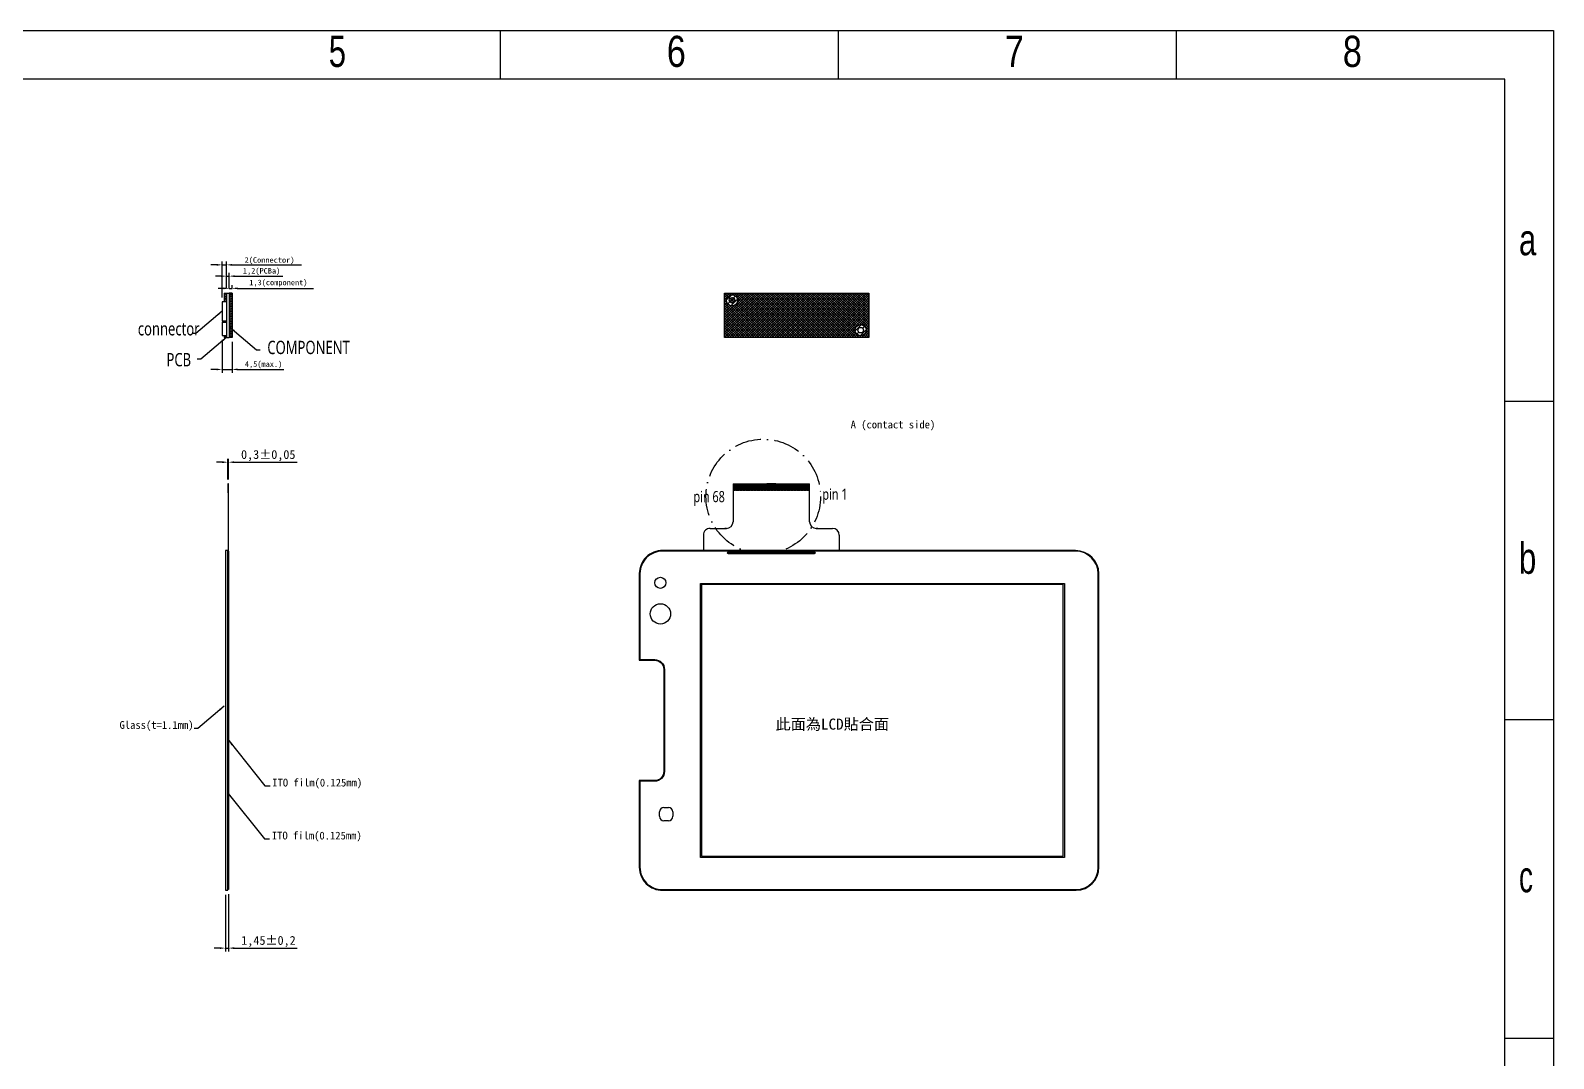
# Model space of a CAD drawing. Header units: millimetres. Extents: x 4747 to 6005, y -1475 to -549.
# Drawn here: x 5319 to 6005, y -1014 to -551 of the extents above; entities that cross this region are included whole.
import ezdxf
from ezdxf.enums import TextEntityAlignment as Align

# ---------------------------------------------------------------- set-up
doc = ezdxf.new("R2010")
doc.units = ezdxf.units.MM
doc.linetypes.add('ACAD_ISO02W100', pattern=[15, 12, -3])
doc.linetypes.add('ACAD_ISO10W100', pattern=[18, 12, -3, 0, -3])
for name, color, linetype in [('COMPONENT', 6, 'Continuous'), ('Cover lens', 7, 'Continuous'), ('FPC', 3, 'Continuous'), ('ITO film', 7, 'Continuous'), ('OCA', 2, 'Continuous'), ('pad', 2, 'Continuous'), ('PCB', 4, 'Continuous'), ('stiffiner', 30, 'Continuous'), ('TP_AA', 250, 'Continuous')]:
    doc.layers.add(name, color=color, linetype=linetype)
doc.layers.add('Outline', color=255, linetype='Continuous', lineweight=0)
doc.styles.add('SEACAD_arial_ttf', font='ARIAL.TTF', dxfattribs={"height": 0.2})
doc.styles.add('型式1', font='MSJH.TTF', dxfattribs={"width": 0.75})
doc.dimstyles.new('ISO-25', dxfattribs={"dimtxt": 2.5, "dimasz": 2.5, "dimexe": 1.5, "dimexo": 2, "dimtad": 1, "dimtxsty": 'Standard', "dimcen": 2.5, "dimclrd": 5, "dimclre": 5, "dimclrt": 5, "dimadec": 0, "dimazin": 0, "dimtfac": 1, "dimtmove": 0, "dimatfit": 3, "dimfxl": 1, "dimarcsym": 0})

# ---------------------------------------------------------------- blocks, each defined once
blk = doc.blocks.new('*D15')
at = {"color": 5, "lineweight": -2}
for p, q in [((5406.42, -940.3), (5406.42, -965.84)), ((5407.87, -940), (5407.87, -965.84)), ((5403.92, -964.34), (5401.42, -964.34)), ((5406.42, -964.34), (5407.87, -964.34)), ((5410.37, -964.34), (5438.78, -964.34))]:
    blk.add_line(p, q, dxfattribs=at)
at = {"color": 5}
for points in [[(5403.92, -963.92), (5403.92, -964.75), (5406.42, -964.34)], [(5410.37, -963.92), (5410.37, -964.75), (5407.87, -964.34)]]:
    blk.add_solid(points, dxfattribs=at)
at = {"layer": 'Defpoints', "color": 0}
for p in [(5406.42, -938.3), (5407.87, -938), (5407.87, -964.34)]:
    blk.add_point(p, dxfattribs=at)
at = {"color": 5, "insert": (5425.83, -961.38), "char_height": 4, "attachment_point": 5}
blk.add_mtext('1,45±0,2', dxfattribs=at)
blk = doc.blocks.new('*D16')
at = {"color": 5, "lineweight": -2}
for p, q in [((5404.96, -745.42), (5402.46, -745.42)), ((5407.46, -753.23), (5407.46, -743.92)), ((5407.46, -745.42), (5407.76, -745.42)), ((5407.76, -753.23), (5407.76, -743.92)), ((5410.26, -745.42), (5438.68, -745.42))]:
    blk.add_line(p, q, dxfattribs=at)
at = {"color": 5}
for points in [[(5404.96, -745), (5404.96, -745.84), (5407.46, -745.42)], [(5410.26, -745), (5410.26, -745.84), (5407.76, -745.42)]]:
    blk.add_solid(points, dxfattribs=at)
at = {"layer": 'Defpoints', "color": 0}
for p in [(5407.76, -745.42), (5407.46, -755.23), (5407.76, -755.23)]:
    blk.add_point(p, dxfattribs=at)
at = {"color": 5, "insert": (5425.72, -742.46), "char_height": 4, "attachment_point": 5}
blk.add_mtext('0,3±0,05', dxfattribs=at)
blk = doc.blocks.new('*D55')
at = {"layer": 'COMPONENT', "color": 5, "lineweight": -2}
for p, q in [((5402.43, -656.51), (5399.93, -656.51)), ((5404.93, -671.21), (5404.93, -655.01)), ((5404.93, -656.51), (5406.93, -656.51)), ((5406.93, -667.22), (5406.93, -655.01)), ((5409.43, -656.51), (5440.68, -656.51))]:
    blk.add_line(p, q, dxfattribs=at)
at = {"layer": 'COMPONENT', "color": 5}
for points in [[(5402.43, -656.1), (5402.43, -656.93), (5404.93, -656.51)], [(5409.43, -656.1), (5409.43, -656.93), (5406.93, -656.51)]]:
    blk.add_solid(points, dxfattribs=at)
at = {"layer": 'Defpoints', "color": 0}
for p in [(5406.93, -656.51), (5406.93, -669.22), (5404.93, -673.21)]:
    blk.add_point(p, dxfattribs=at)
at = {"layer": 'COMPONENT', "color": 5, "insert": (5426.3, -654.64), "char_height": 2.5, "attachment_point": 5}
blk.add_mtext('2(Connector)', dxfattribs=at)
blk = doc.blocks.new('*D56')
at = {"layer": 'COMPONENT', "color": 5, "lineweight": -2}
for p, q in [((5405.63, -667.09), (5403.13, -667.09)), ((5408.13, -667.22), (5408.13, -665.59)), ((5408.13, -667.09), (5409.43, -667.09)), ((5409.43, -667.22), (5409.43, -665.59)), ((5411.93, -667.09), (5446.1, -667.09))]:
    blk.add_line(p, q, dxfattribs=at)
at = {"layer": 'COMPONENT', "color": 5}
for points in [[(5405.63, -666.68), (5405.63, -667.51), (5408.13, -667.09)], [(5411.93, -666.68), (5411.93, -667.51), (5409.43, -667.09)]]:
    blk.add_solid(points, dxfattribs=at)
at = {"layer": 'Defpoints', "color": 0}
for p in [(5408.13, -667.09), (5408.13, -669.22), (5409.43, -669.22)]:
    blk.add_point(p, dxfattribs=at)
at = {"layer": 'COMPONENT', "color": 5, "insert": (5430.26, -664.8), "char_height": 2.5, "attachment_point": 5}
blk.add_mtext('1,3(component)', dxfattribs=at)
blk = doc.blocks.new('*D57')
at = {"layer": 'COMPONENT', "color": 5, "lineweight": -2}
for p, q in [((5404.43, -661.6), (5401.93, -661.6)), ((5406.93, -667.22), (5406.93, -660.1)), ((5406.93, -661.6), (5408.13, -661.6)), ((5408.13, -667.22), (5408.13, -660.1)), ((5410.63, -661.6), (5432.3, -661.6))]:
    blk.add_line(p, q, dxfattribs=at)
at = {"layer": 'COMPONENT', "color": 5}
for points in [[(5404.43, -661.19), (5404.43, -662.02), (5406.93, -661.6)], [(5410.63, -661.19), (5410.63, -662.02), (5408.13, -661.6)]]:
    blk.add_solid(points, dxfattribs=at)
at = {"layer": 'Defpoints', "color": 0}
for p in [(5408.13, -661.6), (5406.93, -669.22), (5408.13, -669.22)]:
    blk.add_point(p, dxfattribs=at)
at = {"layer": 'COMPONENT', "color": 5, "insert": (5422.71, -659.52), "char_height": 2.5, "attachment_point": 5}
blk.add_mtext('1,2(PCBa)', dxfattribs=at)
blk = doc.blocks.new('*D58')
at = {"layer": 'COMPONENT', "color": 5, "lineweight": -2}
for p, q in [((5404.93, -690.27), (5404.93, -705.13)), ((5409.43, -691.22), (5409.43, -705.13)), ((5402.43, -703.63), (5399.93, -703.63)), ((5404.93, -703.63), (5409.43, -703.63)), ((5411.93, -703.63), (5432.76, -703.63))]:
    blk.add_line(p, q, dxfattribs=at)
at = {"layer": 'COMPONENT', "color": 5}
for points in [[(5402.43, -703.21), (5402.43, -704.04), (5404.93, -703.63)], [(5411.93, -703.21), (5411.93, -704.04), (5409.43, -703.63)]]:
    blk.add_solid(points, dxfattribs=at)
at = {"layer": 'Defpoints', "color": 0}
for p in [(5404.93, -688.27), (5409.43, -689.22), (5409.43, -703.63)]:
    blk.add_point(p, dxfattribs=at)
at = {"layer": 'COMPONENT', "color": 5, "insert": (5423.6, -701.54), "char_height": 2.5, "attachment_point": 5}
blk.add_mtext('4,5(max.)', dxfattribs=at)

msp = doc.modelspace()

# ---------------------------------------------------------------- hatches: boundary and pattern name
at = {"layer": 'COMPONENT'}
h = msp.add_hatch(dxfattribs=at)
h.set_pattern_fill('ANSI37', color=256, scale=0.25, style=0)
h.paths.add_polyline_path([(5405.93, -673.211), (5406.93, -673.211), (5406.93, -669.216), (5405.93, -669.216)])
h.paths.add_polyline_path([(5409.43, -669.216), (5408.13, -669.216), (5408.13, -689.216), (5409.43, -689.216)])
h.paths.add_polyline_path([(5406.93, -682.366), (5406.93, -681.861), (5405.93, -681.861), (5405.93, -682.366)])
h.paths.add_polyline_path([(5406.93, -688.266), (5405.93, -688.266), (5405.93, -689.216), (5406.93, -689.216)])
h = msp.add_hatch(dxfattribs=at)
h.set_pattern_fill('ANSI37', color=256, scale=0.25, style=0)
h.set_pattern_definition([(45, (0, 2.811), (-0.56126601, 0.56126601), []), (135, (0, 2.811), (-0.56126601, -0.56126601), [])])
h.paths.add_polyline_path([(5696.241, -669.216), (5631.241, -669.216), (5631.241, -680.347, -0.5160121), (5672.37, -689.216), (5696.241, -689.216)])
h.paths.add_polyline_path([(5637.121, -672.476, -1), (5632.121, -672.476, -1)], flags=16)
h.paths.add_polyline_path([(5635.871, -672.476, -1), (5633.371, -672.476, -1)], flags=0)
h.paths.add_polyline_path([(5695.041, -685.916, -1), (5690.041, -685.916, -1)], flags=16)
h.paths.add_polyline_path([(5631.241, -680.347), (5631.241, -689.216), (5632.981, -689.216), (5672.37, -689.216, 0.5160121)])
at = {"layer": 'PCB'}
h = msp.add_hatch(dxfattribs=at)
h.set_pattern_fill('ANSI31', color=256, scale=0.5, style=0)
h.set_pattern_definition([(45, (0, 8.654), (-1.122532, 1.122532), [])])
h.paths.add_polyline_path([(5635.871, -672.476, -0.9003117), (5633.399, -672.736, 0.012729), (5632.359, -673.54, 0.8013375), (5637.121, -672.476, 0.1858675), (5636.476, -670.8, 0.012729), (5635.333, -671.449, -0.2459908)])
h.paths.add_polyline_path([(5635.333, -671.449, -0.012729), (5636.476, -670.8, 0.6865291), (5632.121, -672.476, 0.1102861), (5632.359, -673.54, -0.012729), (5633.399, -672.736, -0.0524589), (5633.371, -672.476, -0.6051483)])
h.paths.add_polyline_path([(5690.041, -685.916, 1), (5695.041, -685.916, 1)])
h.paths.add_polyline_path([(5693.791, -685.916, -1), (5691.291, -685.916, -1)], flags=16)

# ---------------------------------------------------------------- linework, layer by layer
at = {"color": 7, "linetype": 'Continuous', "ltscale": 25.4}
for p, q in [((5530.329, -572.794), (5530.329, -550.902)), ((5682.568, -572.794), (5682.568, -550.902)), ((5834.806, -572.794), (5834.806, -550.902)), ((5982.677, -572.794), (4769.136, -572.794)), ((5982.677, -1436.935), (5982.677, -572.794)), ((5982.677, -717.858), (6004.569, -717.858)), ((5982.677, -861.361), (6004.569, -861.361)), ((5982.677, -1004.865), (6004.569, -1004.865))]:
    msp.add_line(p, q, dxfattribs=at)
for p, q in [((5406.93, -669.216), (5408.13, -669.216)), ((5406.93, -669.216), (5406.93, -689.216)), ((5408.13, -669.216), (5408.13, -689.216)), ((5631.241, -669.216), (5696.241, -669.216)), ((5631.241, -689.216), (5631.241, -669.216)), ((5696.241, -669.216), (5696.241, -689.216)), ((5404.93, -673.211), (5404.93, -681.861)), ((5406.93, -673.211), (5404.93, -673.211)), ((5406.93, -681.861), (5404.93, -681.861)), ((5404.93, -682.366), (5406.93, -682.366)), ((5404.93, -682.366), (5404.93, -688.266)), ((5404.93, -688.266), (5406.93, -688.266)), ((5406.93, -689.216), (5408.13, -689.216)), ((5696.241, -689.216), (5631.241, -689.216))]:
    msp.add_line(p, q)
msp.add_lwpolyline([(4747.244, -550.902), (6004.569, -550.902), (6004.569, -1458.827), (4747.244, -1458.827)], close=True, dxfattribs=at)
for points in [[(5407.517, -785.225), (5406.417, -785.225), (5406.417, -938.3), (5407.517, -938.3), (5407.517, -785.225)], [(5407.567, -785.525), (5407.692, -785.525), (5407.692, -938), (5407.567, -938), (5407.567, -785.525)], [(5407.742, -785.525), (5407.867, -785.525), (5407.867, -938), (5407.742, -938), (5407.742, -785.525)]]:
    msp.add_lwpolyline(points)
for centre, radius in [((5634.621, -672.476), 2.5), ((5634.621, -672.476), 1.25), ((5692.541, -685.916), 2.5), ((5692.541, -685.916), 1.25)]:
    msp.add_circle(centre, radius)
at = {"color": 2, "linetype": 'ACAD_ISO10W100'}
msp.add_circle((5648.653, -760.866), 25.812, dxfattribs=at)
at = {"layer": 'COMPONENT'}
for p, q in [((5405.93, -669.216), (5405.93, -673.211)), ((5405.93, -669.216), (5406.93, -669.216)), ((5409.43, -669.216), (5408.13, -669.216)), ((5409.43, -669.216), (5409.43, -689.216)), ((5405.93, -681.861), (5405.93, -682.366)), ((5405.93, -688.266), (5405.93, -689.216)), ((5405.93, -689.216), (5406.93, -689.216)), ((5409.43, -689.216), (5408.13, -689.216))]:
    msp.add_line(p, q, dxfattribs=at)
at = {"layer": 'Cover lens', "color": 7, "linetype": 'Continuous'}
for p, q in [((5601.931, -904.963), (5601.931, -902.963)), ((5603.931, -900.963), (5605.931, -900.963)), ((5607.931, -902.963), (5607.931, -904.963)), ((5605.931, -906.963), (5603.931, -906.963))]:
    msp.add_line(p, q, dxfattribs=at)
at = {"layer": 'Cover lens'}
msp.add_lwpolyline([(5789.319, -785.225), (5603.343, -785.225, 0.4180284), (5592.84, -795.592), (5592.84, -834.663), (5599.77, -834.663, -0.4142136), (5603.87, -838.763), (5603.87, -884.763, -0.4142136), (5599.77, -888.863), (5592.84, -888.863), (5592.84, -927.933, 0.4180298), (5603.343, -938.3), (5789.59, -938.3, 0.4103948), (5799.823, -927.933), (5799.823, -795.593, 0.410395)], format="xyb", close=True, dxfattribs=at)
msp.add_lwpolyline([(5783.791, -800.533), (5620.871, -800.533), (5620.871, -922.993), (5783.791, -922.993)], close=True, dxfattribs=at)
at = {"layer": 'Cover lens', "color": 7, "linetype": 'Continuous'}
for centre, radius in [((5602.331, -799.763), 2.5), ((5602.331, -813.763), 4.57)]:
    msp.add_circle(centre, radius, dxfattribs=at)
for centre, start, end in [((5603.931, -902.963), 90, 180), ((5603.931, -904.963), 180, 270), ((5605.931, -902.963), 0, 90), ((5605.931, -904.963), 270, 0)]:
    msp.add_arc(centre, 2, start, end, dxfattribs=at)
at = {"layer": 'FPC'}
for p, q in [((5407.761, -755.225), (5407.611, -755.225)), ((5635.031, -755.225), (5669.531, -755.225)), ((5635.031, -755.225), (5669.531, -755.225)), ((5635.031, -755.225), (5635.031, -772.225)), ((5654.281, -755.225), (5650.281, -755.225)), ((5669.531, -772.225), (5669.531, -755.225)), ((5621.706, -778.225), (5621.706, -785.225)), ((5624.706, -775.225), (5632.031, -775.225)), ((5632.031, -775.225), (5631.381, -775.225)), ((5672.531, -775.225), (5679.856, -775.225)), ((5673.181, -775.225), (5672.531, -775.225)), ((5682.856, -778.225), (5682.856, -785.225)), ((5682.856, -785.225), (5621.706, -785.225)), ((5628.381, -785.225), (5676.181, -785.225))]:
    msp.add_line(p, q, dxfattribs=at)
for points in [[(5407.611, -785.525), (5407.761, -785.525), (5407.761, -755.225)], [(5407.611, -755.225), (5407.611, -785.525)]]:
    msp.add_lwpolyline(points, dxfattribs=at)
for centre, radius, start, end in [((5654.281, -755.725), 0.5, 0, 90), ((5632.031, -772.225), 3, 270, 0), ((5672.531, -772.225), 3, 180, 270), ((5624.706, -778.225), 3, 90, 180.000002), ((5679.856, -778.225), 3, 0.000002, 90)]:
    msp.add_arc(centre, radius, start, end, dxfattribs=at)
at = {"layer": 'ITO film'}
msp.add_lwpolyline([(5789.319, -785.525), (5603.341, -785.525, 0.4180849), (5593.14, -795.592), (5593.14, -834.363), (5599.77, -834.363, -0.4142136), (5604.17, -838.763), (5604.17, -884.763, -0.4142136), (5599.77, -889.163), (5593.14, -889.163), (5593.14, -927.933, 0.4180863), (5603.341, -938), (5789.588, -938, 0.4103384), (5799.523, -927.933), (5799.523, -795.595, 0.4103393)], format="xyb", close=True, dxfattribs=at)
at = {"layer": 'OCA'}
for points in [[(5407.517, -785.525), (5407.567, -785.525), (5407.567, -938), (5407.517, -938), (5407.517, -785.525)], [(5407.692, -785.525), (5407.742, -785.525), (5407.742, -938), (5407.692, -938), (5407.692, -785.525)]]:
    msp.add_lwpolyline(points, dxfattribs=at)
at = {"layer": 'pad', "linetype": 'ACAD_ISO02W100'}
for points in [[(5635.381, -755.225), (5635.681, -755.225), (5635.681, -758.225), (5635.381, -758.225)], [(5635.881, -755.225), (5636.181, -755.225), (5636.181, -758.225), (5635.881, -758.225)], [(5636.381, -755.225), (5636.681, -755.225), (5636.681, -758.225), (5636.381, -758.225)], [(5636.881, -755.225), (5637.181, -755.225), (5637.181, -758.225), (5636.881, -758.225)], [(5637.381, -755.225), (5637.681, -755.225), (5637.681, -758.225), (5637.381, -758.225)], [(5637.881, -755.225), (5638.181, -755.225), (5638.181, -758.225), (5637.881, -758.225)], [(5638.381, -755.225), (5638.681, -755.225), (5638.681, -758.225), (5638.381, -758.225)], [(5638.881, -755.225), (5639.181, -755.225), (5639.181, -758.225), (5638.881, -758.225)], [(5639.381, -755.225), (5639.681, -755.225), (5639.681, -758.225), (5639.381, -758.225)], [(5639.881, -755.225), (5640.181, -755.225), (5640.181, -758.225), (5639.881, -758.225)], [(5640.381, -755.225), (5640.681, -755.225), (5640.681, -758.225), (5640.381, -758.225)], [(5640.881, -755.225), (5641.181, -755.225), (5641.181, -758.225), (5640.881, -758.225)], [(5641.381, -755.225), (5641.681, -755.225), (5641.681, -758.225), (5641.381, -758.225)], [(5641.881, -755.225), (5642.181, -755.225), (5642.181, -758.225), (5641.881, -758.225)], [(5642.381, -755.225), (5642.681, -755.225), (5642.681, -758.225), (5642.381, -758.225)], [(5642.881, -755.225), (5643.181, -755.225), (5643.181, -758.225), (5642.881, -758.225)], [(5643.381, -755.225), (5643.681, -755.225), (5643.681, -758.225), (5643.381, -758.225)], [(5643.881, -755.225), (5644.181, -755.225), (5644.181, -758.225), (5643.881, -758.225)], [(5644.381, -755.225), (5644.681, -755.225), (5644.681, -758.225), (5644.381, -758.225)], [(5644.881, -755.225), (5645.181, -755.225), (5645.181, -758.225), (5644.881, -758.225)], [(5645.381, -755.225), (5645.681, -755.225), (5645.681, -758.225), (5645.381, -758.225)], [(5645.881, -755.225), (5646.181, -755.225), (5646.181, -758.225), (5645.881, -758.225)], [(5646.381, -755.225), (5646.681, -755.225), (5646.681, -758.225), (5646.381, -758.225)], [(5646.881, -755.225), (5647.181, -755.225), (5647.181, -758.225), (5646.881, -758.225)], [(5647.381, -755.225), (5647.681, -755.225), (5647.681, -758.225), (5647.381, -758.225)], [(5647.881, -755.225), (5648.181, -755.225), (5648.181, -758.225), (5647.881, -758.225)], [(5648.381, -755.225), (5648.681, -755.225), (5648.681, -758.225), (5648.381, -758.225)], [(5648.881, -755.225), (5649.181, -755.225), (5649.181, -758.225), (5648.881, -758.225)], [(5649.381, -755.225), (5649.681, -755.225), (5649.681, -758.225), (5649.381, -758.225)], [(5649.881, -755.225), (5650.181, -755.225), (5650.181, -758.225), (5649.881, -758.225)], [(5650.381, -755.225), (5650.681, -755.225), (5650.681, -758.225), (5650.381, -758.225)], [(5650.881, -755.225), (5651.181, -755.225), (5651.181, -758.225), (5650.881, -758.225)], [(5651.381, -755.225), (5651.681, -755.225), (5651.681, -758.225), (5651.381, -758.225)], [(5651.881, -755.225), (5652.181, -755.225), (5652.181, -758.225), (5651.881, -758.225)], [(5652.381, -755.225), (5652.681, -755.225), (5652.681, -758.225), (5652.381, -758.225)], [(5652.881, -755.225), (5653.181, -755.225), (5653.181, -758.225), (5652.881, -758.225)], [(5653.381, -755.225), (5653.681, -755.225), (5653.681, -758.225), (5653.381, -758.225)], [(5653.881, -755.225), (5654.181, -755.225), (5654.181, -758.225), (5653.881, -758.225)], [(5654.381, -755.225), (5654.681, -755.225), (5654.681, -758.225), (5654.381, -758.225)], [(5654.881, -755.225), (5655.181, -755.225), (5655.181, -758.225), (5654.881, -758.225)], [(5655.381, -755.225), (5655.681, -755.225), (5655.681, -758.225), (5655.381, -758.225)], [(5655.881, -755.225), (5656.181, -755.225), (5656.181, -758.225), (5655.881, -758.225)], [(5656.381, -755.225), (5656.681, -755.225), (5656.681, -758.225), (5656.381, -758.225)], [(5656.881, -755.225), (5657.181, -755.225), (5657.181, -758.225), (5656.881, -758.225)], [(5657.381, -755.225), (5657.681, -755.225), (5657.681, -758.225), (5657.381, -758.225)], [(5657.881, -755.225), (5658.181, -755.225), (5658.181, -758.225), (5657.881, -758.225)], [(5658.381, -755.225), (5658.681, -755.225), (5658.681, -758.225), (5658.381, -758.225)], [(5658.881, -755.225), (5659.181, -755.225), (5659.181, -758.225), (5658.881, -758.225)], [(5659.381, -755.225), (5659.681, -755.225), (5659.681, -758.225), (5659.381, -758.225)], [(5659.881, -755.225), (5660.181, -755.225), (5660.181, -758.225), (5659.881, -758.225)], [(5660.381, -755.225), (5660.681, -755.225), (5660.681, -758.225), (5660.381, -758.225)], [(5660.881, -755.225), (5661.181, -755.225), (5661.181, -758.225), (5660.881, -758.225)], [(5661.381, -755.225), (5661.681, -755.225), (5661.681, -758.225), (5661.381, -758.225)], [(5661.881, -755.225), (5662.181, -755.225), (5662.181, -758.225), (5661.881, -758.225)], [(5662.381, -755.225), (5662.681, -755.225), (5662.681, -758.225), (5662.381, -758.225)], [(5662.881, -755.225), (5663.181, -755.225), (5663.181, -758.225), (5662.881, -758.225)], [(5663.381, -755.225), (5663.681, -755.225), (5663.681, -758.225), (5663.381, -758.225)], [(5663.881, -755.225), (5664.181, -755.225), (5664.181, -758.225), (5663.881, -758.225)], [(5664.381, -755.225), (5664.681, -755.225), (5664.681, -758.225), (5664.381, -758.225)], [(5664.881, -755.225), (5665.181, -755.225), (5665.181, -758.225), (5664.881, -758.225)], [(5665.381, -755.225), (5665.681, -755.225), (5665.681, -758.225), (5665.381, -758.225)], [(5665.881, -755.225), (5666.181, -755.225), (5666.181, -758.225), (5665.881, -758.225)], [(5666.381, -755.225), (5666.681, -755.225), (5666.681, -758.225), (5666.381, -758.225)], [(5666.881, -755.225), (5667.181, -755.225), (5667.181, -758.225), (5666.881, -758.225)], [(5667.381, -755.225), (5667.681, -755.225), (5667.681, -758.225), (5667.381, -758.225)], [(5667.881, -755.225), (5668.181, -755.225), (5668.181, -758.225), (5667.881, -758.225)], [(5668.381, -755.225), (5668.681, -755.225), (5668.681, -758.225), (5668.381, -758.225)], [(5668.881, -755.225), (5669.181, -755.225), (5669.181, -758.225), (5668.881, -758.225)]]:
    msp.add_lwpolyline(points, close=True, dxfattribs=at)
at = {"layer": 'pad', "color": 2}
for points in [[(5633.281, -786.675), (5632.881, -786.675), (5632.881, -785.825), (5633.281, -785.825)], [(5633.881, -786.675), (5633.481, -786.675), (5633.481, -785.825), (5633.881, -785.825)], [(5634.481, -786.675), (5634.081, -786.675), (5634.081, -785.825), (5634.481, -785.825)], [(5635.081, -786.675), (5634.681, -786.675), (5634.681, -785.825), (5635.081, -785.825)], [(5635.681, -786.675), (5635.281, -786.675), (5635.281, -785.825), (5635.681, -785.825)], [(5636.281, -786.675), (5635.881, -786.675), (5635.881, -785.825), (5636.281, -785.825)], [(5636.881, -786.675), (5636.481, -786.675), (5636.481, -785.825), (5636.881, -785.825)], [(5637.481, -786.675), (5637.081, -786.675), (5637.081, -785.825), (5637.481, -785.825)], [(5638.081, -786.675), (5637.681, -786.675), (5637.681, -785.825), (5638.081, -785.825)], [(5638.681, -786.675), (5638.281, -786.675), (5638.281, -785.825), (5638.681, -785.825)], [(5639.281, -786.675), (5638.881, -786.675), (5638.881, -785.825), (5639.281, -785.825)], [(5639.881, -786.675), (5639.481, -786.675), (5639.481, -785.825), (5639.881, -785.825)], [(5640.481, -786.675), (5640.081, -786.675), (5640.081, -785.825), (5640.481, -785.825)], [(5641.081, -786.675), (5640.681, -786.675), (5640.681, -785.825), (5641.081, -785.825)], [(5641.681, -786.675), (5641.281, -786.675), (5641.281, -785.825), (5641.681, -785.825)], [(5642.281, -786.675), (5641.881, -786.675), (5641.881, -785.825), (5642.281, -785.825)], [(5642.881, -786.675), (5642.481, -786.675), (5642.481, -785.825), (5642.881, -785.825)], [(5643.481, -786.675), (5643.081, -786.675), (5643.081, -785.825), (5643.481, -785.825)], [(5644.081, -786.675), (5643.681, -786.675), (5643.681, -785.825), (5644.081, -785.825)], [(5644.681, -786.675), (5644.281, -786.675), (5644.281, -785.825), (5644.681, -785.825)], [(5645.281, -786.675), (5644.881, -786.675), (5644.881, -785.825), (5645.281, -785.825)], [(5645.881, -786.675), (5645.481, -786.675), (5645.481, -785.825), (5645.881, -785.825)], [(5646.481, -786.675), (5646.081, -786.675), (5646.081, -785.825), (5646.481, -785.825)], [(5647.081, -786.675), (5646.681, -786.675), (5646.681, -785.825), (5647.081, -785.825)], [(5647.681, -786.675), (5647.281, -786.675), (5647.281, -785.825), (5647.681, -785.825)], [(5648.281, -786.675), (5647.881, -786.675), (5647.881, -785.825), (5648.281, -785.825)], [(5648.881, -786.675), (5648.481, -786.675), (5648.481, -785.825), (5648.881, -785.825)], [(5649.481, -786.675), (5649.081, -786.675), (5649.081, -785.825), (5649.481, -785.825)], [(5650.081, -786.675), (5649.681, -786.675), (5649.681, -785.825), (5650.081, -785.825)], [(5650.681, -786.675), (5650.281, -786.675), (5650.281, -785.825), (5650.681, -785.825)], [(5651.281, -786.675), (5650.881, -786.675), (5650.881, -785.825), (5651.281, -785.825)], [(5651.881, -786.675), (5651.481, -786.675), (5651.481, -785.825), (5651.881, -785.825)], [(5652.481, -786.675), (5652.081, -786.675), (5652.081, -785.825), (5652.481, -785.825)], [(5653.081, -786.675), (5652.681, -786.675), (5652.681, -785.825), (5653.081, -785.825)], [(5653.681, -786.675), (5653.281, -786.675), (5653.281, -785.825), (5653.681, -785.825)], [(5654.281, -786.675), (5653.881, -786.675), (5653.881, -785.825), (5654.281, -785.825)], [(5654.881, -786.675), (5654.481, -786.675), (5654.481, -785.825), (5654.881, -785.825)], [(5655.481, -786.675), (5655.081, -786.675), (5655.081, -785.825), (5655.481, -785.825)], [(5656.081, -786.675), (5655.681, -786.675), (5655.681, -785.825), (5656.081, -785.825)], [(5656.681, -786.675), (5656.281, -786.675), (5656.281, -785.825), (5656.681, -785.825)], [(5657.281, -786.675), (5656.881, -786.675), (5656.881, -785.825), (5657.281, -785.825)], [(5657.881, -786.675), (5657.481, -786.675), (5657.481, -785.825), (5657.881, -785.825)], [(5658.481, -786.675), (5658.081, -786.675), (5658.081, -785.825), (5658.481, -785.825)], [(5659.081, -786.675), (5658.681, -786.675), (5658.681, -785.825), (5659.081, -785.825)], [(5659.681, -786.675), (5659.281, -786.675), (5659.281, -785.825), (5659.681, -785.825)], [(5660.281, -786.675), (5659.881, -786.675), (5659.881, -785.825), (5660.281, -785.825)], [(5660.881, -786.675), (5660.481, -786.675), (5660.481, -785.825), (5660.881, -785.825)], [(5661.481, -786.675), (5661.081, -786.675), (5661.081, -785.825), (5661.481, -785.825)], [(5662.081, -786.675), (5661.681, -786.675), (5661.681, -785.825), (5662.081, -785.825)], [(5662.681, -786.675), (5662.281, -786.675), (5662.281, -785.825), (5662.681, -785.825)], [(5663.281, -786.675), (5662.881, -786.675), (5662.881, -785.825), (5663.281, -785.825)], [(5663.881, -786.675), (5663.481, -786.675), (5663.481, -785.825), (5663.881, -785.825)], [(5664.481, -786.675), (5664.081, -786.675), (5664.081, -785.825), (5664.481, -785.825)], [(5665.081, -786.675), (5664.681, -786.675), (5664.681, -785.825), (5665.081, -785.825)], [(5665.681, -786.675), (5665.281, -786.675), (5665.281, -785.825), (5665.681, -785.825)], [(5666.281, -786.675), (5665.881, -786.675), (5665.881, -785.825), (5666.281, -785.825)], [(5666.881, -786.675), (5666.481, -786.675), (5666.481, -785.825), (5666.881, -785.825)], [(5667.481, -786.675), (5667.081, -786.675), (5667.081, -785.825), (5667.481, -785.825)], [(5668.081, -786.675), (5667.681, -786.675), (5667.681, -785.825), (5668.081, -785.825)], [(5668.681, -786.675), (5668.281, -786.675), (5668.281, -785.825), (5668.681, -785.825)], [(5669.281, -786.675), (5668.881, -786.675), (5668.881, -785.825), (5669.281, -785.825)], [(5669.881, -786.675), (5669.481, -786.675), (5669.481, -785.825), (5669.881, -785.825)], [(5670.481, -786.675), (5670.081, -786.675), (5670.081, -785.825), (5670.481, -785.825)], [(5671.081, -786.675), (5670.681, -786.675), (5670.681, -785.825), (5671.081, -785.825)], [(5671.681, -786.675), (5671.281, -786.675), (5671.281, -785.825), (5671.681, -785.825)]]:
    msp.add_lwpolyline(points, close=True, dxfattribs=at)
at = {"layer": 'pad'}
for points in [[(5633.281, -786.675), (5632.881, -786.675), (5632.881, -785.825), (5633.281, -785.825)], [(5633.881, -786.675), (5633.481, -786.675), (5633.481, -785.825), (5633.881, -785.825)], [(5634.481, -786.675), (5634.081, -786.675), (5634.081, -785.825), (5634.481, -785.825)], [(5635.081, -786.675), (5634.681, -786.675), (5634.681, -785.825), (5635.081, -785.825)], [(5635.681, -786.675), (5635.281, -786.675), (5635.281, -785.825), (5635.681, -785.825)], [(5636.281, -786.675), (5635.881, -786.675), (5635.881, -785.825), (5636.281, -785.825)], [(5636.881, -786.675), (5636.481, -786.675), (5636.481, -785.825), (5636.881, -785.825)], [(5637.481, -786.675), (5637.081, -786.675), (5637.081, -785.825), (5637.481, -785.825)], [(5638.081, -786.675), (5637.681, -786.675), (5637.681, -785.825), (5638.081, -785.825)], [(5638.681, -786.675), (5638.281, -786.675), (5638.281, -785.825), (5638.681, -785.825)], [(5639.281, -786.675), (5638.881, -786.675), (5638.881, -785.825), (5639.281, -785.825)], [(5639.881, -786.675), (5639.481, -786.675), (5639.481, -785.825), (5639.881, -785.825)], [(5640.481, -786.675), (5640.081, -786.675), (5640.081, -785.825), (5640.481, -785.825)], [(5641.081, -786.675), (5640.681, -786.675), (5640.681, -785.825), (5641.081, -785.825)], [(5641.681, -786.675), (5641.281, -786.675), (5641.281, -785.825), (5641.681, -785.825)], [(5642.281, -786.675), (5641.881, -786.675), (5641.881, -785.825), (5642.281, -785.825)], [(5642.881, -786.675), (5642.481, -786.675), (5642.481, -785.825), (5642.881, -785.825)], [(5643.481, -786.675), (5643.081, -786.675), (5643.081, -785.825), (5643.481, -785.825)], [(5644.081, -786.675), (5643.681, -786.675), (5643.681, -785.825), (5644.081, -785.825)], [(5644.681, -786.675), (5644.281, -786.675), (5644.281, -785.825), (5644.681, -785.825)], [(5645.281, -786.675), (5644.881, -786.675), (5644.881, -785.825), (5645.281, -785.825)], [(5645.881, -786.675), (5645.481, -786.675), (5645.481, -785.825), (5645.881, -785.825)], [(5646.481, -786.675), (5646.081, -786.675), (5646.081, -785.825), (5646.481, -785.825)], [(5647.081, -786.675), (5646.681, -786.675), (5646.681, -785.825), (5647.081, -785.825)], [(5647.681, -786.675), (5647.281, -786.675), (5647.281, -785.825), (5647.681, -785.825)], [(5648.281, -786.675), (5647.881, -786.675), (5647.881, -785.825), (5648.281, -785.825)], [(5648.881, -786.675), (5648.481, -786.675), (5648.481, -785.825), (5648.881, -785.825)], [(5649.481, -786.675), (5649.081, -786.675), (5649.081, -785.825), (5649.481, -785.825)], [(5650.081, -786.675), (5649.681, -786.675), (5649.681, -785.825), (5650.081, -785.825)], [(5650.681, -786.675), (5650.281, -786.675), (5650.281, -785.825), (5650.681, -785.825)], [(5651.281, -786.675), (5650.881, -786.675), (5650.881, -785.825), (5651.281, -785.825)], [(5651.881, -786.675), (5651.481, -786.675), (5651.481, -785.825), (5651.881, -785.825)], [(5652.481, -786.675), (5652.081, -786.675), (5652.081, -785.825), (5652.481, -785.825)], [(5653.081, -786.675), (5652.681, -786.675), (5652.681, -785.825), (5653.081, -785.825)], [(5653.681, -786.675), (5653.281, -786.675), (5653.281, -785.825), (5653.681, -785.825)], [(5654.281, -786.675), (5653.881, -786.675), (5653.881, -785.825), (5654.281, -785.825)], [(5654.881, -786.675), (5654.481, -786.675), (5654.481, -785.825), (5654.881, -785.825)], [(5655.481, -786.675), (5655.081, -786.675), (5655.081, -785.825), (5655.481, -785.825)], [(5656.081, -786.675), (5655.681, -786.675), (5655.681, -785.825), (5656.081, -785.825)], [(5656.681, -786.675), (5656.281, -786.675), (5656.281, -785.825), (5656.681, -785.825)], [(5657.281, -786.675), (5656.881, -786.675), (5656.881, -785.825), (5657.281, -785.825)], [(5657.881, -786.675), (5657.481, -786.675), (5657.481, -785.825), (5657.881, -785.825)], [(5658.481, -786.675), (5658.081, -786.675), (5658.081, -785.825), (5658.481, -785.825)], [(5659.081, -786.675), (5658.681, -786.675), (5658.681, -785.825), (5659.081, -785.825)], [(5659.681, -786.675), (5659.281, -786.675), (5659.281, -785.825), (5659.681, -785.825)], [(5660.281, -786.675), (5659.881, -786.675), (5659.881, -785.825), (5660.281, -785.825)], [(5660.881, -786.675), (5660.481, -786.675), (5660.481, -785.825), (5660.881, -785.825)], [(5661.481, -786.675), (5661.081, -786.675), (5661.081, -785.825), (5661.481, -785.825)], [(5662.081, -786.675), (5661.681, -786.675), (5661.681, -785.825), (5662.081, -785.825)], [(5662.681, -786.675), (5662.281, -786.675), (5662.281, -785.825), (5662.681, -785.825)], [(5663.281, -786.675), (5662.881, -786.675), (5662.881, -785.825), (5663.281, -785.825)], [(5663.881, -786.675), (5663.481, -786.675), (5663.481, -785.825), (5663.881, -785.825)], [(5664.481, -786.675), (5664.081, -786.675), (5664.081, -785.825), (5664.481, -785.825)], [(5665.081, -786.675), (5664.681, -786.675), (5664.681, -785.825), (5665.081, -785.825)], [(5665.681, -786.675), (5665.281, -786.675), (5665.281, -785.825), (5665.681, -785.825)], [(5666.281, -786.675), (5665.881, -786.675), (5665.881, -785.825), (5666.281, -785.825)], [(5666.881, -786.675), (5666.481, -786.675), (5666.481, -785.825), (5666.881, -785.825)], [(5667.481, -786.675), (5667.081, -786.675), (5667.081, -785.825), (5667.481, -785.825)], [(5668.081, -786.675), (5667.681, -786.675), (5667.681, -785.825), (5668.081, -785.825)], [(5668.681, -786.675), (5668.281, -786.675), (5668.281, -785.825), (5668.681, -785.825)], [(5669.281, -786.675), (5668.881, -786.675), (5668.881, -785.825), (5669.281, -785.825)], [(5669.881, -786.675), (5669.481, -786.675), (5669.481, -785.825), (5669.881, -785.825)], [(5670.481, -786.675), (5670.081, -786.675), (5670.081, -785.825), (5670.481, -785.825)], [(5671.081, -786.675), (5670.681, -786.675), (5670.681, -785.825), (5671.081, -785.825)], [(5671.681, -786.675), (5671.281, -786.675), (5671.281, -785.825), (5671.681, -785.825)]]:
    msp.add_lwpolyline(points, close=True, dxfattribs=at)
at = {"layer": 'pad', "color": 2}
for centre in [(5632.621, -786.25), (5671.941, -786.25)]:
    msp.add_circle(centre, 0.15, dxfattribs=at)
at = {"layer": 'pad'}
for centre in [(5632.621, -786.25), (5671.941, -786.25)]:
    msp.add_circle(centre, 0.15, dxfattribs=at)
at = {"layer": 'stiffiner'}
msp.add_lwpolyline([(5407.611, -755.225), (5407.461, -755.225), (5407.461, -759.225), (5407.611, -759.225), (5407.611, -755.225)], dxfattribs=at)
at = {"layer": 'TP_AA'}
msp.add_lwpolyline([(5784.331, -923.463), (5620.331, -923.463), (5620.331, -800.063), (5784.331, -800.063)], close=True, dxfattribs=at)

# ---------------------------------------------------------------- texts
at = {"color": 7, "linetype": 'Continuous', "ltscale": 25.4, "style": 'SEACAD_arial_ttf'}
for s, width, p in [('5', 0.714, (5452.962, -553.296)), ('6', 0.786, (5605.201, -553.296)), ('7', 0.786, (5757.439, -553.296)), ('8', 0.786, (5909.678, -553.296)), ('a', 0.714, (5989, -638.151)), ('b', 0.714, (5989, -781.654)), ('c', 0.643, (5989, -925.158))]:
    msp.add_text(s, height=14.038, dxfattribs=dict(at, width=width)).set_placement(p, align=Align.TOP_LEFT)
at = {"color": 6}
for s, p in [('1', (5648.873, -755.794)), ('9', (5655.331, -755.688))]:
    msp.add_text(s, height=0.5, dxfattribs=at).set_placement(p)
at = {"char_height": 3.5}
for s, insert, attachment_point in [('A (contact side)', (5688.011, -726.693), 1), ('Glass(t=1.1mm)', (5392.071, -862.056), 3), ('ITO film(0.125mm)', (5427.533, -888.029), 1), ('ITO film(0.125mm)', (5427.345, -911.892), 1)]:
    msp.add_mtext(s, dxfattribs=dict(at, insert=insert, attachment_point=attachment_point))
at = {"char_height": 5, "width": 139.13749, "attachment_point": 1, "style": '型式1'}
for s, insert in [('{\\C4;pin 68}', (5617.215, -758.443)), ('{\\C4;pin 1}', (5675.275, -757.35))]:
    msp.add_mtext(s, dxfattribs=dict(at, insert=insert))
at = {"layer": 'FPC', "insert": (5654.186, -860.927), "char_height": 5, "width": 124.75855, "attachment_point": 1}
msp.add_mtext('{\\fPMingLiU|b0|i0|c136|p18;此面為}LCD{\\fPMingLiU|b0|i0|c136|p18;貼合面}', dxfattribs=at)
at = {"layer": 'Outline', "color": 7, "style": '型式1', "width": 0.75}
for s, p in [('connector', (5366.976, -688.295)), ('COMPONENT', (5425.315, -696.726)), ('PCB', (5379.9, -702.225))]:
    msp.add_text(s, height=6, dxfattribs=at).set_placement(p)

# ---------------------------------------------------------------- dimensions: what is measured, and where the dimension line sits
for base, p1, p2, override, picture, middle in [((5407.761, -745.419), (5407.461, -755.225), (5407.761, -755.225), {"dimtxt": 4, "dimgap": 0.625, "dimtol": 1, "dimlim": 0, "dimtp": 0.05, "dimtm": 0.05, "dimfxl": 1.25}, '*D16', (5425.72, -742.46)), ((5407.867, -964.335), (5406.417, -938.3), (5407.867, -938), {"dimtxt": 4, "dimgap": 0.625, "dimtol": 1, "dimlim": 0, "dimtp": 0.2, "dimtm": 0.2, "dimfxl": 1.25}, '*D15', (5425.826, -961.377))]:
    dim = msp.add_linear_dim(base=base, p1=p1, p2=p2, dimstyle='ISO-25', override=override)
    dim.commit()
    dim.dimension.update_dxf_attribs({"geometry": picture, "text_midpoint": middle})
at = {"layer": 'COMPONENT'}
for base, p1, p2, text, override, picture, middle in [((5406.93, -656.514), (5404.93, -673.211), (5406.93, -669.216), '<>(Connector)', {"dimtp": 0.5, "dimtm": 0.5, "dimfxl": 1.25}, '*D55', (5426.305, -656.514)), ((5408.13, -661.602), (5406.93, -669.216), (5408.13, -669.216), '<>(PCBa)', {"dimgap": 0.625, "dimtol": 0, "dimlim": 0, "dimtp": 0.5, "dimtm": 0.5, "dimfxl": 1.25}, '*D57', (5422.713, -661.602)), ((5408.13, -667.093), (5409.43, -669.216), (5408.13, -669.216), '<>(component)', {"dimtp": 0.5, "dimtm": 0.5, "dimfxl": 1.25}, '*D56', (5430.263, -667.093)), ((5409.43, -703.627), (5404.93, -688.266), (5409.43, -689.216), '<>(max.)', {"dimtp": 0.5, "dimtm": 0.5, "dimfxl": 1.25}, '*D58', (5423.596, -703.627))]:
    dim = msp.add_linear_dim(base=base, p1=p1, p2=p2, text=text, dimstyle='ISO-25', override=override, dxfattribs=at)
    dim.commit()
    dim.dimension.update_dxf_attribs({"geometry": picture, "text_midpoint": middle, "dimtype": 160})

# ---------------------------------------------------------------- leaders
at = {"annotation_type": 0, "has_hookline": 1}
for points, hookline_direction, text_width in [([(5405.036, -677.314), (5393.101, -687.46), (5391.466, -687.462)], 1, 64.167), ([(5407.271, -688.901), (5395.336, -699.048), (5393.701, -699.05)], 1, 64.167), ([(5405.866, -855.273), (5393.931, -865.42), (5392.296, -865.422)], 1, 64.167), ([(5407.893, -870.818), (5424.239, -891.286), (5426.508, -891.286)], 0, 47.25), ([(5407.705, -894.68), (5424.051, -915.149), (5426.32, -915.148)], 0, 47.25)]:
    msp.add_leader(points, dimstyle='ISO-25', override={"dimtad": 0, "dimclrd": 2}, dxfattribs=dict(at, hookline_direction=hookline_direction, text_width=text_width))
at = {"annotation_type": 0, "has_hookline": 1, "hookline_direction": 1, "text_width": 64.167, "horizontal_direction": (-1, 0, 0)}
msp.add_leader([(5408.564, -684.678), (5420.499, -694.825), (5422.134, -694.827)], dimstyle='ISO-25', override={"dimtad": 0, "dimclrd": 2}, dxfattribs=at)

doc.saveas('drawing.dxf')
